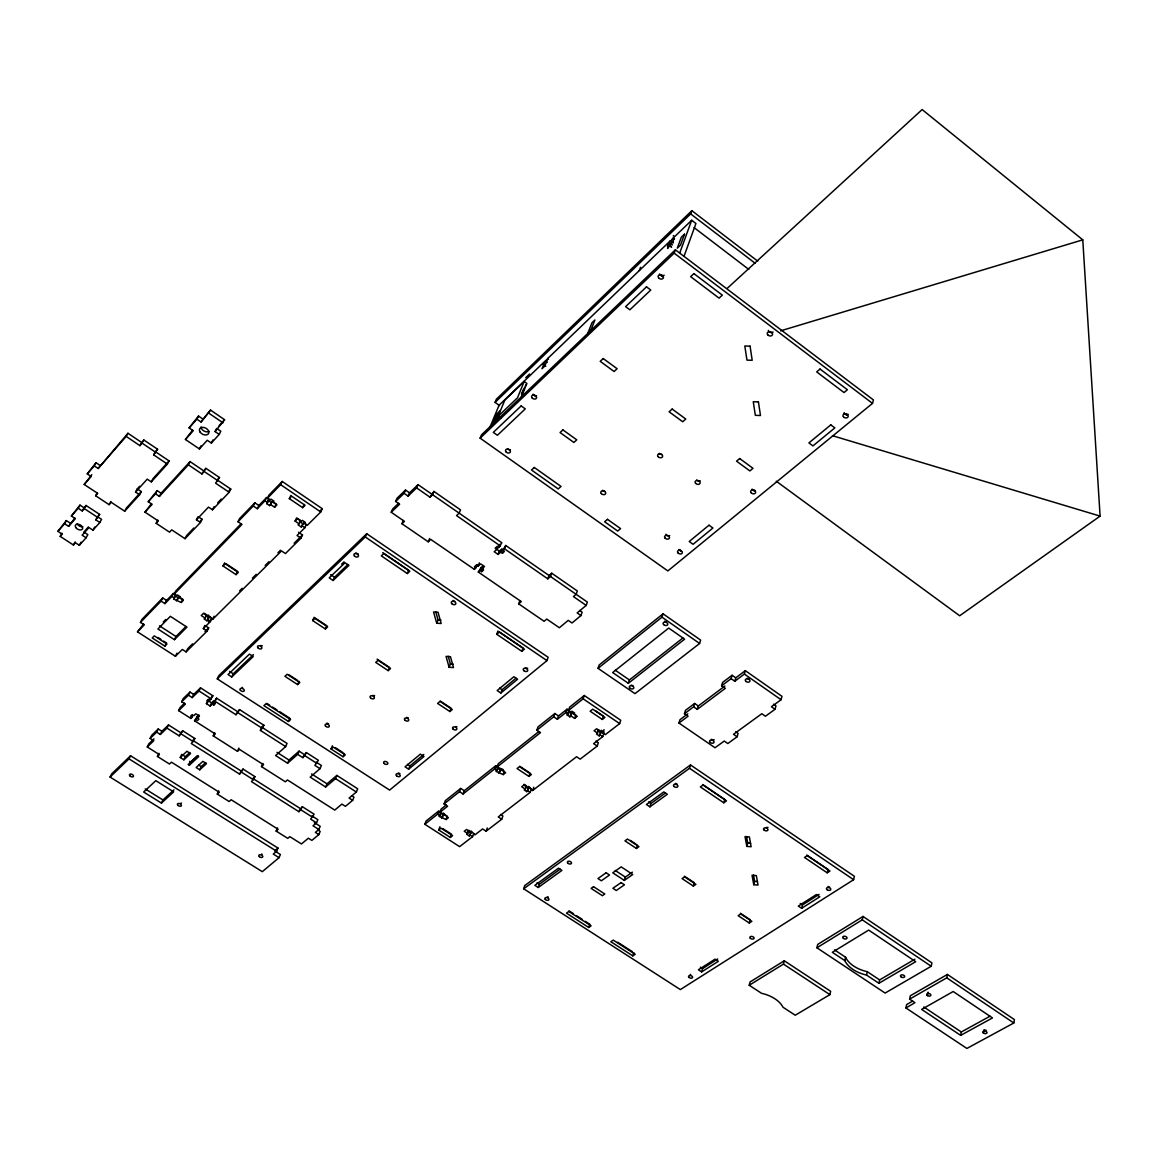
<?xml version="1.0" encoding="UTF-8"?>
<svg xmlns="http://www.w3.org/2000/svg" width="1158" height="1158" viewBox="0 0 1158 1158"><rect width="100%" height="100%" fill="white"/><g stroke="black" fill="none" stroke-linecap="round" stroke-linejoin="round"><path stroke-width="1.5" d="M1013.815 1022.992L1014.394 1019.576L947.403 974.443L910.304 995.764L909.623 999.137L914.95 1002.683L905.932 1007.967L966.887 1048.439L1013.815 1022.992L946.752 977.844L909.623 999.137M983.489 1033.095A2.142 1.259 11.4 0 1 984.242 1031.025A2.142 1.259 11.4 0 1 986.963 1032.849A2.142 1.259 11.4 0 1 983.489 1033.095L984.097 1029.694M960.677 1035.368L992.493 1017.925L953.179 991.523L921.638 1009.4L960.677 1035.368L961.299 1031.981L990.061 1016.188M946.752 977.844L947.403 974.443M927.384 995.59A2.157 1.288 12.2 0 1 928.079 993.477A2.157 1.288 12.2 0 1 930.858 995.33A2.157 1.288 12.2 0 1 927.384 995.59L928.05 992.203M931.22 966.264L931.886 962.863L863.028 916.456L817.707 944.421L816.911 947.78L885.117 993.057L931.22 966.264L862.276 919.843L816.911 947.78M905.932 1007.967L906.627 1004.594L912.634 1001.077M878.922 983.287L915.703 961.705L868.688 930.091L832.312 952.296L844.848 960.633A26.2 15.807 13.1 0 0 866.517 975.05L878.922 983.287L879.631 979.914L914.863 959.215M866.517 975.05L867.255 971.678A26.171 15.807 13.1 0 1 845.601 957.261L834.484 949.864M862.276 919.843L863.028 916.456M844.848 960.633L845.601 957.261M853.62 879.704L854.401 876.317L690.501 764.946L524.777 885.523L523.662 888.779L680.354 989.583L853.62 879.704L689.517 768.29L523.662 888.779M829.881 994.65L830.648 991.306L784.284 960.778L750.066 981.955L749.212 985.255L761.588 993.318A25.201 14.721 14.7 0 1 782.996 1007.243L795.228 1015.219L829.881 994.65L783.459 964.107L749.212 985.255M827.203 872.814L829.982 871.033L807.271 855.646L804.506 857.456L827.203 872.814L828.013 869.426L806.764 855.038M783.459 964.107L784.284 960.778M801.654 908.306L819.777 896.799L816.419 894.526L798.311 906.077L801.654 908.306L802.48 904.948L819.068 894.381M749.24 922.998L751.846 921.319L740.729 913.98L738.138 915.66L749.24 922.998L750.109 919.669L740.411 913.242M753.757 884.726L752.049 875.245L756.333 875.607L758.027 885.074L753.757 884.726L754.64 881.368L753.496 875.057M872.51 403.375L873.421 399.944L675.389 249.81L481.496 434.858L480.121 438.158L667.848 570.923L872.51 403.375L674.159 253.139L675.389 249.81M746.809 846.382L745.028 836.612L749.385 836.959L751.137 846.73L746.809 846.382L747.706 843.024L746.534 836.51M735.677 731.755L738.08 733.405L737.125 736.778L733.521 734.302L761.819 713.719L765.438 716.252L775.035 709.289L771.402 706.756L781.057 699.736L781.968 696.32L745.332 670.67L735.779 677.835L734.794 681.237L731.118 678.66L732.088 675.273L735.779 677.835M701.661 971.895L718.322 961.314L715.036 959.171L698.404 969.782L701.661 971.895L702.559 968.609L717.685 958.969M775.035 709.289L775.961 705.888L773.53 704.194M723.793 802.798L726.5 800.902L703.036 785.008L700.344 786.919L723.793 802.798L724.734 799.44L702.776 784.559M693.338 886.058L695.9 884.321L684.595 876.838L682.033 878.589L693.338 886.058L694.279 882.729L684.407 876.201M734.794 681.237L744.362 674.057L745.332 670.67M737.125 736.778L727.832 743.523L724.242 741.048L715.022 747.75L678.964 723.055L688.084 716.223L684.45 713.733L693.628 706.829L697.275 709.333L725.299 688.344L721.622 685.782L722.621 682.409L732.088 675.273M689.517 768.29L690.501 764.946M632.818 955.871L635.221 954.279L613.233 940.108L610.845 941.729L632.818 955.871L633.788 952.6M697.275 709.333L698.288 705.975L724.894 686.014M693.628 706.829L694.641 703.456L698.288 705.975M678.964 723.055L679.992 719.697L687.794 713.835M684.45 713.733L685.464 710.361L694.641 703.456M624.336 880.398L632.775 874.507L621.18 866.893L612.77 872.814L624.336 880.398L625.349 877.098L632.369 872.177M636.437 848.452L638.97 846.657L627.462 839.058L624.944 840.853L636.437 848.452L637.45 845.137M699.591 643.486L700.619 640.099L663.042 613.798L599.164 664.996L598.035 668.34L634.989 693.642L699.591 643.486L661.956 617.156L663.042 613.798M649.928 806.837L667.326 794.272L663.809 791.913L646.425 804.492L649.928 806.837L650.941 803.507L665.43 793.027M588.727 927.486L591.101 925.85L568.824 911.491L566.465 913.141L588.727 927.486L589.755 924.214L585.311 921.348M628.331 683.292L684.624 639.173L668.716 628.056L612.654 672.552L628.331 683.292L629.416 679.949L682.873 638.015M604.027 729.67L602.927 733L605.33 734.621L619.66 723.605L620.746 720.276L584.283 695.509L569.606 707.147L568.462 710.462L570.894 712.112L572.009 711.229L574.686 713.038L573.572 713.921L577.22 716.382L574.643 718.409L570.995 715.948L569.881 716.831L567.203 715.022L568.346 711.707L571.024 713.516L572.139 712.633L575.787 715.094L574.643 718.409M524.038 784.284L526.398 785.833L525.24 789.119L521.693 786.774L524.125 784.892L527.672 787.237L528.728 786.427L532.637 790.509L576.568 756.739L580.144 759.141L597.21 746.07L598.31 742.741L595.907 741.134M597.21 746.07L593.605 743.639L602.739 736.633L603.839 733.303L601.422 731.682L599.207 735.866L596.544 734.071L598.773 729.887L597.658 730.756L600.307 732.536M602.29 719.451L604.91 717.424L592.751 709.174L590.146 711.215L602.29 719.451L603.405 716.122L595.313 710.636M599.207 735.866L601.422 731.682M538.224 887.506L561.919 870.396L558.503 868.182L534.837 885.32L538.224 887.506L539.324 884.263L560.211 869.137M568.462 710.462L583.14 698.824L584.283 695.509M570.995 715.948L572.139 712.633M567.203 715.022L569.461 710.824L567.029 709.188L558.518 715.948L557.36 719.263L553.712 716.802L536.878 730.191L540.496 732.623L497.043 767.045L503.093 769.52L502.051 770.345L505.626 772.704L503.209 774.601L495.971 771.344L498.215 767.247L495.827 765.684L464.257 790.74L463.041 793.983L459.494 791.681L444.064 803.942L447.596 806.229L439.953 812.279L442.298 813.799L443.282 813.017L448.363 817.736L446.076 819.531L439.027 816.39L441.227 812.366L440.243 813.148L447.292 816.289L446.076 819.531M569.881 716.831L571.024 713.516M557.36 719.263L565.886 712.503L567.029 709.188M500.574 814.436L502.905 815.956L501.747 819.213L498.244 816.94L530.205 792.376L531.348 789.105L528.989 787.541L526.789 791.638L524.198 789.93L525.24 789.119M532.637 790.509L533.78 787.223M528.945 776.41L531.392 774.499L519.493 766.625L517.047 768.55L528.945 776.41L530.089 773.124L519.696 766.249M526.789 791.638L528.989 787.541M553.712 716.802L554.87 713.502L558.518 715.948M519.956 600.553L518.697 603.868L544.101 621.296L546.735 619.067L559.372 627.752L568.231 620.37L572.023 622.975L580.969 615.549L582.141 612.22L579.608 610.469M580.969 615.549L577.162 612.929L586.165 605.417L587.352 602.088L550.499 576.525L547.806 578.841L504.439 548.776L502.673 550.34L504.367 551.512L502.442 553.249L500.748 552.077L498.114 554.421L494.205 551.715L496.84 549.37L498.143 546.069M536.878 730.191L538.036 726.891L554.87 713.502M503.209 774.601L504.381 771.329L500.821 768.97L498.591 773.066M546.952 660.61L548.139 657.295L366.724 533.722L218.775 675.707L217.27 678.878L389.609 790.089L546.952 660.61L365.277 536.979L217.27 678.878M468.903 830.272L467.716 833.514L464.242 831.27L466.544 829.49L470.018 831.734L471.016 830.966L474.896 834.889L482.625 828.94L486.099 831.198L487.272 827.956M499.634 772.256L500.821 768.97M469.265 835.931L471.451 831.922L469.265 835.931L466.717 834.281L467.904 831.039L470.452 832.689M463.041 793.983L494.64 768.955L495.827 765.684M497.043 767.045L498.229 763.773L538.861 731.538M424.841 824.264L437.666 814.088L438.896 810.861L426.072 821.036L424.841 824.264L459.61 846.643L472.58 836.655L473.767 833.413M684.002 256.352L695.929 223.508L691.688 220.266L673.623 237.607L673.319 240.835L667.573 248.434L668.774 245.192L671.597 247.32M679.703 253.081L691.688 220.266M499.46 405.532L495.059 402.391L690.66 213.912L691.847 210.684L757.752 261.172M547.806 578.841L549.037 575.512L551.729 573.21L577.335 590.985L576.134 594.315L573.442 596.587L586.165 605.417M497.983 630.965L496.724 634.266L521.824 651.317L523.054 648.017L499.445 631.979M550.499 576.525L551.729 573.21M500.849 693.034L517.597 679.21L513.891 676.706L497.158 690.559L500.849 693.034L502.08 689.748L516.019 678.226M673.276 242.775L670.468 240.647L667.413 246.495L668.774 245.192M439.939 826.74L438.723 829.968L450.332 837.437L451.519 834.209L442.834 828.607M459.494 791.681L460.71 788.424L464.257 790.74M442.573 817.273L443.804 814.031M439.953 812.279L441.169 809.051L446.264 805.013M444.064 803.942L445.294 800.699L460.71 788.424M441.589 818.04L442.805 814.812M639.332 270.538L640.562 267.31M449.869 711.533L452.271 709.521L440.011 701.386L437.623 703.413L449.869 711.533L451.128 708.262L440.257 701.053M502.673 550.34L505.728 545.476L549.037 575.512M587.656 333.721L591.926 322.821L594.894 319.984L590.638 330.884M502.442 553.249L503.73 549.934M504.439 548.776L505.728 545.476M500.748 552.077L502.036 548.762L499.402 551.121L495.146 548.197L497.071 546.46L498.765 547.633L500.068 544.332M498.765 547.633L501.834 542.755L432.571 494.712L429.98 497.173L416.619 487.909L408.094 496.102L404.084 493.322L395.631 501.457L399.626 504.208L391.216 512.256L404.46 521.361L401.942 523.749L428.243 541.799L430.79 539.44L474.418 569.403L477.458 564.568M498.114 554.421L499.402 551.121M408.629 769.158L423.958 756.507L420.354 754.148L405.039 766.828L408.629 769.158L409.903 765.93L423.828 754.408M449.116 667.283L446.062 656.398L450.448 656.687L453.487 667.573L449.116 667.283L450.404 664.012L448.233 656.239M480.02 570.532L481.337 567.246L483.016 568.39L481.699 571.69L480.02 570.532L478.297 572.066L521.317 601.624L518.697 603.868M481.699 571.69L483.61 569.997L481.916 568.839L483.233 565.553M476.141 567.869L474.462 566.711L476.358 565.017L478.037 566.175L479.354 562.875M478.297 572.066L481.337 567.246M474.418 569.403L475.735 566.117M489.617 427.997L499.069 405.257L545.129 361.021L541.987 368.765L544.825 366.058L547.951 358.3L670.468 240.647M436.725 623.236L433.57 611.989L438.028 612.249L441.169 623.496L436.725 623.236L438.057 619.95L435.813 611.931M521.476 394.053L523.402 389.349M521.578 394.907L524.777 387.076M521.317 397.078L526.89 383.443L524.169 381.489L504.845 400.06L498.099 416.315L500.821 418.241M262.909 763.426L261.491 766.596L285.36 781.795L287.459 779.971L334.749 810.093L341.899 804.101L345.431 806.359L352.654 800.352L353.957 797.138L351.612 795.633M524.169 381.489L517.51 397.773L498.099 416.315M352.654 800.352L349.108 798.079L356.375 792.014L357.692 788.801L336.862 775.426L326.99 783.821L325.644 787.02L310.199 777.134L320.013 768.666L321.374 765.467L316.235 762.167M495.552 421.628L500.039 410.786L497.318 413.392L492.83 424.219M277.5 827.898L276.14 831.068L287.777 838.378L289.847 836.655L301.456 843.965L308.375 838.204L311.864 840.39L318.841 834.6L320.173 831.415L317.842 829.953M388.191 670.641L390.536 668.571L378.058 660.292L375.713 662.376L388.191 670.641L389.537 667.399L377.088 659.134M325.644 787.02L335.516 778.625L336.862 775.426M495.059 402.391L496.391 399.177L691.847 210.684M318.841 834.6L315.352 832.399L318.855 829.475L320.187 826.291L314.354 822.6M332.404 745.781L331.043 748.98L343.072 756.753L344.418 753.54M318.855 829.475L313.007 825.784L316.525 822.846L317.857 819.661L312.009 815.941M428.243 541.799L429.632 538.513M316.525 822.846L310.662 819.14L314.108 814.175L302.368 806.721L298.909 811.7L251.518 781.664L254.992 776.671L243.05 769.086L239.561 774.094L191.331 743.537L194.848 738.5L182.689 730.785L179.172 735.837L166.969 728.107L160.354 734.447L156.692 732.131L150.135 738.428L153.782 740.729L147.269 746.982L159.384 754.596L157.416 756.449L169.473 764.019L171.442 762.181L219.296 792.275L217.284 794.07L229.139 801.524L231.151 799.744L278.181 829.316L276.14 831.068M407.312 573.528L409.787 571.256L383.776 553.567L381.329 555.883L407.312 573.528L408.702 570.272L382.748 552.627M298.909 811.7L302.368 806.721M279.049 857.673L273.274 854.068L276.646 851.246L278.007 848.076L130.55 755.74L111.617 773.949L110.068 777.061L262.301 871.656L279.049 857.673L280.395 854.517L274.634 850.913M429.98 497.173L433.961 491.441L460.493 509.853L459.133 513.153L456.527 515.571L500.531 546.069M320.013 768.666L314.86 765.366L318.392 760.299L306.392 752.584L302.86 757.665L297.693 754.35L287.604 763.223L275.604 755.537L285.635 746.606L287.039 743.422L261.838 727.224L260.405 730.409L285.635 746.606M432.571 494.712L433.961 491.441M401.942 523.749L403.36 520.478M302.86 757.665L306.392 752.584M408.094 496.102L409.512 492.83L418.052 484.637L431.384 493.887M297.693 754.35L299.082 751.151L304.25 754.466M416.619 487.909L418.052 484.637M404.084 493.322L405.517 490.066L409.512 492.83M287.604 763.223L289.008 760.039L299.082 751.151M395.631 501.457L397.064 498.201L405.517 490.066M391.216 512.256L392.663 508.999L398.656 503.252M288.429 721.463L290.6 719.523L266.065 703.673L263.923 705.642L288.429 721.463L289.847 718.278L279.773 711.75M365.277 536.979L366.724 533.722M325.355 628.982L326.788 625.754L314.108 617.344L312.646 620.558L325.355 628.982L327.656 626.84L314.933 618.401L312.646 620.558M297.606 684.581L299.806 682.554L287.126 674.274L284.926 676.315L297.606 684.581L299.039 681.367M260.405 730.409L263.952 725.299L239.547 709.608L235.971 714.732L215.084 701.328L213.694 702.631L215.301 703.659L213.781 705.092L212.175 704.078L210.119 706.033L206.413 703.659L207.919 700.503L211.61 702.863L213.68 700.908L212.175 704.078M333.084 580.491L348.92 565.408L345.012 562.774L329.205 577.885L333.084 580.491L334.546 577.249L347.936 564.496M239.561 774.094L243.05 769.086M217.284 794.07L218.732 790.914M214.722 732.725L213.246 735.88L237.448 751.296L238.895 748.126M235.971 714.732L239.547 709.608M199.755 769.809L206.471 763.643L202.867 761.356L196.151 767.537L199.755 769.809L201.231 766.654L205.704 762.543M295.087 521.1L296.622 517.887L300.588 520.564L299.053 523.792L295.087 521.1L297.447 518.741L301.413 521.433L302.441 520.405L305.365 522.388L304.337 523.402L307.246 525.37L320.766 511.952L322.271 508.709L282.205 481.453L268.902 495.161L267.324 498.374L270.002 500.184L271.015 499.141L273.954 501.125L272.941 502.167L276.95 504.874L274.605 507.262L270.596 504.555L269.597 505.597L266.658 503.614L269.235 499.359L266.572 497.549L258.842 505.496L257.264 508.709L253.255 506.017L237.998 521.751L241.979 524.415L174.062 594.257L176.638 595.936L177.55 594.995L180.387 596.848L179.476 597.789L183.34 600.322L181.227 602.478L173.613 599.048L175.22 595.863L178.042 597.716L178.969 596.775L182.819 599.294L181.227 602.478M204.069 613.19L206.631 614.855L205.067 618.039L201.231 615.535L203.359 613.407L207.195 615.911L208.122 614.985L212.565 619.414L281.524 550.918L285.461 553.553L300.979 538.181L302.499 534.953L298.561 532.289M299.053 523.792L298.04 524.806L301.21 526.962L303.758 522.707L306.392 524.502L304.872 527.73L297.027 535.517L300.979 538.181M189.362 765.221L198.684 756.579L197.482 755.812L188.161 764.468L189.362 765.221L190.838 762.065L197.844 755.581M301.21 526.962L303.758 522.707M231.774 676.981L253.211 656.557L249.448 654.111L228.025 674.564L231.774 676.981L233.265 673.811L253.443 654.574M210.119 706.033L211.61 702.863M213.694 702.631L216.575 698.158L237.448 711.562M215.084 701.328L216.575 698.158M213.781 705.092L215.272 701.936M180.257 757.52L186.93 751.281L190.549 753.583L183.876 759.807L180.257 757.52L181.748 754.365L185.367 756.652L189.825 752.497M206.413 703.659L209.989 698.535M161.454 803.087L173.686 791.84L155.809 780.666L143.664 792.029L161.454 803.087L162.945 799.961L173.946 789.828M208.483 701.705L206.877 700.677L208.397 699.229L210.003 700.257L212.884 695.784L200.537 687.838L193.69 694.438L192.17 697.594L188.45 695.22L181.676 701.777L185.367 704.136L178.621 710.621L190.882 718.438L192.242 717.149L190.65 716.136L192.127 714.718L193.719 715.731L195.76 713.806L199.437 716.151L197.396 718.076L198.988 719.089L197.497 720.508L195.905 719.494L194.558 720.783L215.287 733.984L213.246 735.88M290.875 495.407L289.326 498.62L302.672 507.682L304.207 504.454M183.876 759.807L185.367 756.652M194.558 720.783L197.41 716.339L195.905 719.494M197.396 718.076L198.901 714.92M179.172 735.837L182.689 730.785M190.882 718.438L192.402 715.282M192.17 697.594L199.017 691.008L200.537 687.838M157.416 756.449L158.95 753.308M188.45 695.22L189.984 692.064L193.69 694.438M166.969 728.107L168.503 724.951L180.691 732.681M274.605 507.262L276.169 504.048L272.173 501.342L269.597 505.597M181.676 701.777L183.196 698.621L189.984 692.064M178.621 710.621L180.141 707.466L184.643 703.138M212.565 619.414L214.114 616.23M143.635 624.032L137.498 631.848L175.423 656.296L182.327 649.45L186.105 651.896L207.123 631.081L208.686 627.897L206.138 626.246M224.609 562.802L223.031 566.001L236.044 574.629L237.607 571.43L226.056 563.758M270.596 504.555L272.173 501.342M267.324 498.374L280.641 484.681L282.205 481.453M160.354 734.447L161.888 731.291L168.503 724.951M257.264 508.709L264.994 500.763L266.572 497.549M205.067 618.039L204.141 618.965L206.949 620.804L209.424 616.693L211.986 618.358L210.423 621.542L203.316 628.606L207.123 631.081M203.316 628.606L204.879 625.421M206.949 620.804L209.424 616.693M150.135 738.428L151.684 735.287L158.226 728.975L161.888 731.291M147.269 746.982L148.803 743.841L154.014 738.833M266.658 503.614L269.235 499.359M156.692 732.131L158.226 728.975M186.105 651.896L187.668 648.726L192.604 643.834M253.255 506.017L254.847 502.804L258.842 505.496M110.068 777.061L129.001 758.866L130.55 755.74M175.423 656.296L177 653.141M174.409 639.679L186.945 627.115L170.356 616.331L157.908 628.997L174.409 639.679L175.987 636.509L186.004 626.464M237.998 521.751L239.59 518.552L254.847 502.804M164.885 646.121L166.94 644.051L154.275 635.872L152.219 637.957L164.885 646.121L166.463 642.951L163.654 641.141M176.45 600.886L178.042 597.716M177.362 599.96L178.969 596.775M174.062 594.257L175.669 591.072L241.052 523.807M173.613 599.048L176.132 594.937M196.44 519.812L208.483 507.103L212.507 509.781L229.139 492.28L230.775 489.067L217.226 479.933L219.499 477.516L205.892 468.324L201.97 473.969L188.363 464.807L159.399 496.406L155.49 493.8L148.253 501.718L152.147 504.309L144.967 512.14L158.328 520.999L156.171 523.315L169.546 532.173L171.702 529.857L185.034 538.687L200.45 522.475L202.085 519.276L198.09 516.613L196.44 519.812L200.45 522.475M212.507 509.781L214.143 506.582M164.957 603.607L166.564 600.452L173.555 593.243L171.949 596.413L164.957 603.607L161.092 601.103L140.451 622.396L144.272 624.871L137.498 631.848M161.092 601.103L162.713 597.933L166.564 600.452M219.209 434.395L220.816 431.254L216.691 428.446L215.084 431.572L219.209 434.395L211.364 443.051L207.253 440.257L199.408 448.942L185.425 439.49L192.619 430.154M229.139 492.28L215.576 483.147L219.499 477.516M211.364 443.051L212.971 439.924M215.084 431.572L224.58 419.703L210.51 410.077L201.029 422.004L196.874 419.182L189.101 427.924L193.227 430.733L185.425 439.49M140.451 622.396L142.072 619.24L162.713 597.933M185.034 538.687L186.684 535.503L193.791 528.019M199.408 448.942L201.029 445.83M201.97 473.969L205.892 468.324M189.101 427.924L198.51 416.055L202.65 418.878M201.029 422.004L210.51 410.077M196.874 419.182L198.51 416.055M156.171 523.315L157.85 520.145M188.363 464.807L190.042 461.608L203.634 470.77M159.399 496.406L161.092 493.221L190.042 461.608M144.967 512.14L151.452 503.744M155.49 493.8L157.184 490.616L161.092 493.221M167.374 464.083L169.082 460.913L155.404 451.721L153.681 454.891L167.374 464.083L151.278 481.858L147.211 479.151L135.558 492.063L139.597 494.756L141.305 491.585L137.281 488.908L135.558 492.063M148.253 501.718L157.184 490.616M151.278 481.858L152.986 478.688L169.082 460.913M153.681 454.891L157.604 449.246L143.867 440.011L139.93 445.656L126.193 436.421L98.169 468.498L94.232 465.878L87.241 473.911L91.178 476.517L84.216 484.478L97.721 493.395L95.636 495.754L109.127 504.671L111.226 502.326L124.688 511.214L139.597 494.756M124.688 511.214L126.396 508.058L141.305 491.585M109.127 504.671L110.864 501.515M99.834 522.49L101.571 519.334L97.576 516.714L95.839 519.87L99.834 522.49L92.944 530.161L88.949 527.556L82.117 535.184L86.097 537.775L87.834 534.634L83.868 532.043L88.413 526.948M95.839 519.87L99.646 514.413L86.025 505.453L82.218 510.924L78.208 508.275L71.376 516.034L75.371 518.654L68.583 526.34L64.587 523.734L57.9 531.334L62.214 534.142L60.216 536.4L73.432 545.013L75.444 542.769L79.337 545.302L86.097 537.775M92.944 530.161L94.667 527.02M139.93 445.656L143.867 440.011M79.337 545.302L81.074 542.161M73.432 545.013L75.169 541.872M82.218 510.924L86.025 505.453M126.193 436.421L127.959 433.266L141.667 442.486M95.636 495.754L97.388 492.599M68.583 526.34L74.865 518.075M64.587 523.734L66.353 520.593L70.349 523.199M71.376 516.034L79.974 505.134L83.984 507.769M98.169 468.498L127.959 433.266M60.216 536.4L61.967 533.273M78.208 508.275L79.974 505.134M87.241 473.911L96.013 462.722L99.95 465.342M94.232 465.878L96.013 462.722M84.216 484.478L91.786 474.693M57.9 531.334L66.353 520.593M155.404 451.721L157.604 449.246M97.576 516.714L99.646 514.413M137.281 488.908L139.611 486.317M218.949 425.956L224.58 419.703M199.712 521.78L202.085 519.276M217.704 502.833L221.265 499.069M228.387 491.571L230.775 489.067M163.249 622.034L165.724 619.501M223.031 566.001L225.231 563.758L238.273 572.385L236.044 574.629M289.326 498.62L291.686 496.217L305.061 505.293L302.672 507.682M300.588 520.564L299.56 521.592L302.73 523.734M208.426 621.889L210.799 619.53M239.648 590.855L242.21 588.307M252.415 578.16L256.251 574.354M265.182 565.466L269.018 561.659M277.949 552.771L280.497 550.238M319.825 511.156L322.271 508.709M204.98 631.573L208.686 627.897M294.146 543.232L302.499 534.953M525.761 377.667L529.539 374.048M525.428 385.498L526.441 384.528M341.61 564.192L344.042 561.862M480.121 438.158L674.159 253.139M211.509 697.087L212.884 695.784M194.848 738.5L192.836 740.382L240.994 770.924M727.166 288.414L922.144 109.561L1082.773 239.851L1100.1 516.106L959.678 615.766L776.28 481.236M261.838 727.224L263.952 725.299M237.448 751.296L239.518 749.414L263.575 764.743L261.491 766.596M478.037 566.175L480.628 563.859L484.522 566.537L481.916 568.839M254.992 776.671L252.936 778.494L300.269 808.516M331.043 748.98L333.243 747.084L345.287 754.857L343.072 756.753M496.724 634.266L499.272 632.094L524.4 649.175L521.824 651.317M275.749 849.972L278.007 848.076M598.035 668.34L661.956 617.156M498.215 767.247L497.173 768.072L499.778 769.795M438.723 829.968L440.995 828.187L452.604 835.671L450.332 837.437M526.398 785.833L525.341 786.644L527.932 788.352M466.717 834.281L467.716 833.514M602.927 733L604.056 732.131L601.393 730.336L600.264 731.205L596.645 728.758L594.054 730.77L597.673 733.202M486.099 831.198L501.747 819.213M721.622 685.782L731.118 678.66M780.666 330.826L1082.773 239.851M438.057 619.95L441.01 620.138M450.404 664.012L453.314 664.2M747.706 843.024L750.587 843.256M754.64 881.368L757.491 881.614M832.472 435.697L1100.1 516.106M145.184 788.902L162.945 799.961M129.001 758.866L276.646 851.246M198.829 765.149L201.231 766.654M189.637 761.313L190.838 762.065M181.169 733.94L193.343 741.656M241.617 772.256L253.573 779.841M301.008 809.905L312.776 817.36M199.017 691.008L211.378 698.94M335.516 778.625L356.375 792.014M311.56 773.935L326.99 783.821M277.008 752.353L289.008 760.039M238.07 712.792L262.519 728.483M305.017 755.783L317.017 763.498M266.818 703.384L269.698 705.236M272.579 707.104L276.892 709.897M335.415 747.721L342.927 752.57M437.666 814.088L440.011 815.608M470.264 835.164L472.58 836.655M158.038 637.508L160.846 639.332M537.051 882.801L539.324 884.263M568.998 910.839L573.442 913.705M576.409 915.616L582.344 919.438M617.692 942.236L632.326 951.659M159.514 625.841L175.987 636.509M229.53 671.394L233.265 673.811M407.515 764.381L409.903 765.93M700.387 967.191L702.559 968.609M205.704 615.781L208.512 617.619M171.949 596.413L174.525 598.107M207.875 619.877L210.423 621.542M289.196 674.94L297.635 680.455M615.231 870.469L625.349 877.098M84.273 508.594L97.909 517.554M494.64 768.955L497.028 770.519M527.845 790.827L530.205 792.376M630.27 840.39L636.017 844.196M867.255 971.678L879.631 979.914M923.809 1007.011L961.299 1031.981M648.61 801.944L650.941 803.507M800.265 903.457L802.48 904.948M142.116 443.167L155.881 452.431M330.667 574.643L334.546 577.249M499.619 688.098L502.08 689.748M600.322 734.997L602.739 736.633M565.886 712.503L568.317 714.139M204.228 471.523L217.863 480.715M268.222 500.401L271.16 502.384M264.994 500.763L267.657 502.572M302.238 525.935L304.872 527.73M280.641 484.681L320.766 511.952M583.14 698.824L619.66 723.605M208.874 413.203L222.973 422.829M615.202 670.178L629.416 679.949M744.362 674.057L781.057 699.736M678.906 549.514L681.483 551.353M533.317 394.617L536.067 396.601M543.03 364.336L545.751 366.304M751.976 489.313L754.611 491.224M659.713 274.533L662.564 276.675M844.196 413.334L846.889 415.36M669.671 242.804L672.48 244.946M668.296 244.121L671.104 246.249M694.134 227.648L748.806 269.423M690.66 213.912L755.233 263.344M209.135 431.427A5.023 3.445 27.2 0 1 203.982 430.993A5.023 3.445 27.2 0 1 201.014 426.926M82.754 526.745A3.995 2.504 27.6 0 1 77.181 523.734M181.43 803.131A2.128 1.23 23.3 0 1 180.909 803.044M262.157 854.242A2.099 1.216 22 0 1 261.636 854.054M632.992 685.637A2.345 1.549 18 0 1 631.298 685.058M666.241 622.078A2.417 1.65 17.8 0 1 664.678 621.195M748.864 678.791A2.388 1.607 15.9 0 1 747.156 678.183M714.153 739.73A2.316 1.52 16.3 0 1 711.403 739.282M986.153 1030.215A2.142 1.259 11.4 0 1 985.067 1030.113M767.971 827.377A2.244 1.419 15 0 1 766.35 827.391M676.996 783.952A2.258 1.448 16.7 0 1 675.36 783.387M548.342 897.059A2.113 1.274 18.1 0 1 547.285 896.799M690.704 974.616A2.084 1.23 15.7 0 1 690.24 974.37M829.635 886.999A2.215 1.375 13.8 0 1 828.042 886.449M328.525 723.837A2.244 1.39 22.3 0 1 327.019 723.026M374.584 695.64A2.287 1.448 22 0 1 372.919 695.365M408.369 717.873A2.273 1.433 21.3 0 1 406.719 717.323M527.672 668.224A2.33 1.534 19.9 0 1 525.428 667.659M454.761 601.32A2.388 1.578 21.7 0 1 453.183 600.452M358.155 553.814A2.417 1.592 23.8 0 1 355.955 552.829M262.258 645.759A2.302 1.448 24 0 1 260.608 645.498M242.587 687.722A2.258 1.39 23.8 0 1 242.138 687.374M399.872 773.443A2.2 1.346 21 0 1 398.28 772.907M456.918 726.703A2.258 1.433 20.5 0 1 455.818 726.631M673.174 242.615A2.707 2.113 21.6 0 1 674.463 238.62M547.155 362.497A2.562 1.882 22.9 0 1 548.139 359.139M674.376 239.373A2.707 2.113 21.6 0 1 673.768 239.011M673.276 238.548A2.707 2.113 21.6 0 1 672.928 238.012M673.247 235.899A2.707 2.113 21.6 0 1 673.724 235.566M548.458 359.284A2.562 1.882 22.9 0 1 547.633 358.358M604.852 491.325A2.533 1.809 20.1 0 1 602.551 490.268M661.638 454.399A2.591 1.882 19.3 0 1 659.307 453.328M700.257 480.816A2.577 1.853 18.2 0 1 696.725 479.962M669.657 535.589A2.519 1.766 18.4 0 1 665.893 534.272M848.061 414.289A2.663 1.998 15 0 1 844.081 412.885M773.066 332.028A2.721 2.084 17.7 0 1 768.333 330.363M664.156 275.17A2.75 2.113 21.5 0 1 659.568 274.055M536.501 395.732A2.606 1.882 22.7 0 1 533.158 394.198M510.36 449.666A2.548 1.809 22.5 0 1 507.45 448.653M681.338 550.6A2.49 1.751 18 0 1 679.095 549.572M755.117 490.399A2.562 1.853 16.9 0 1 752.179 489.371M684.508 234.177L680.513 245.12L677.285 248.188L681.309 237.26L684.508 234.177M521.158 405.922L493.322 432.368L497.404 435.278L525.283 408.875L521.158 405.922M646.482 286.837L625.624 306.638L629.88 309.808L650.753 290.036L646.482 286.837M603.217 358.531L600.206 361.339L614.102 371.515L617.113 368.722L603.217 358.531M693.888 273.606L690.631 276.646L719.075 298.142L722.346 295.145L693.888 273.606M562.918 429.908L560.052 432.542L573.89 442.457L576.756 439.837L562.918 429.908M534.272 467.47L531.508 470.003L558.228 488.937L561.022 486.418L534.272 467.47M672.161 409.064L669.107 411.785L682.699 421.744L685.782 419.037L672.161 409.064M607.472 519.334L604.635 521.78L617.735 531.059L620.587 528.627L607.472 519.334M820.023 369.04L816.68 371.892L844.008 392.548L847.395 389.739L820.023 369.04M739.658 458.539L736.546 461.159L749.863 470.915L752.99 468.31L739.658 458.539M709 525.211L689.213 541.51L693.092 544.289L712.923 528.019L709 525.211M830.807 424.885L808.906 442.906L812.93 445.902L834.846 427.895L830.807 424.885M606.112 872.785L597.962 878.56L601.364 880.775L609.513 875.014L606.112 872.785M593.533 886.666L591.116 888.374L602.392 895.699L604.823 894.005L593.533 886.666M621.079 882.584L612.886 888.287L616.273 890.502L624.466 884.799L621.079 882.584M750.066 346.17L744.811 345.996L746.953 360.124L752.193 360.297L750.066 346.17M758.432 401.913L753.265 401.71L755.334 415.317L760.473 415.519L758.432 401.913M200.044 432.021A5.037 3.445 27.2 0 0 208.266 433.975A5.037 3.445 27.2 0 0 204.112 427.505A5.037 3.445 27.2 0 0 200.044 432.021M75.849 527.614A3.995 2.504 27.6 0 0 82.29 529.235A3.995 2.504 27.6 0 0 78.787 524.328A3.995 2.504 27.6 0 0 75.849 527.614M129.754 775.715A2.157 1.245 24.1 0 0 133.271 776.613A2.157 1.245 24.1 0 0 131.404 774.152A2.157 1.245 24.1 0 0 129.754 775.715M177.666 805.071A2.142 1.23 23.3 0 0 181.169 805.968A2.142 1.23 23.3 0 0 179.345 803.551A2.142 1.23 23.3 0 0 177.666 805.071M259.378 856.659A2.099 1.216 22 0 0 262.721 856.934A2.099 1.216 22 0 0 260.275 854.749A2.099 1.216 22 0 0 259.378 856.659M629.778 688.026A2.345 1.549 18 0 0 633.687 688.286A2.345 1.549 18 0 0 631.211 685.71A2.345 1.549 18 0 0 629.778 688.026M663.592 624.553A2.417 1.65 17.8 0 0 667.63 624.799A2.417 1.65 17.8 0 0 665.097 622.078A2.417 1.65 17.8 0 0 663.592 624.553M745.752 681.208A2.388 1.607 15.9 0 0 749.776 681.469A2.388 1.607 15.9 0 0 747.344 678.834A2.388 1.607 15.9 0 0 745.752 681.208M709.999 742.292A2.316 1.52 16.3 0 0 713.893 742.582A2.316 1.52 16.3 0 0 711.504 740.063A2.316 1.52 16.3 0 0 709.999 742.292M843.516 938.443A2.171 1.317 13.5 0 0 846.99 938.139A2.171 1.317 13.5 0 0 844.139 936.229A2.171 1.317 13.5 0 0 843.516 938.443M901.185 976.99A2.157 1.303 12.6 0 0 904.659 976.715A2.157 1.303 12.6 0 0 901.865 974.848A2.157 1.303 12.6 0 0 901.185 976.99M764.005 829.968A2.258 1.419 15 0 0 767.797 830.272A2.258 1.419 15 0 0 765.525 827.883A2.258 1.419 15 0 0 764.005 829.968M673.942 786.383A2.258 1.448 16.7 0 0 677.734 786.673A2.258 1.448 16.7 0 0 675.375 784.255A2.258 1.448 16.7 0 0 673.942 786.383M567.825 863.173A2.157 1.317 17.9 0 0 571.401 863.477A2.157 1.317 17.9 0 0 569.07 861.219A2.157 1.317 17.9 0 0 567.825 863.173M545.331 899.476A2.128 1.259 18 0 0 548.834 899.795A2.128 1.259 18 0 0 546.533 897.595A2.128 1.259 18 0 0 545.331 899.476M688.952 977.352A2.084 1.23 15.7 0 0 692.455 977.685A2.084 1.23 15.7 0 0 690.284 975.572A2.084 1.23 15.7 0 0 688.952 977.352M750.312 938.27A2.142 1.288 14.9 0 0 753.916 938.602A2.142 1.288 14.9 0 0 751.73 936.402A2.142 1.288 14.9 0 0 750.312 938.27M827.246 889.836A2.215 1.375 13.8 0 0 830.764 889.503A2.215 1.375 13.8 0 0 827.854 887.535A2.215 1.375 13.8 0 0 827.246 889.836M384.166 763.527A2.229 1.375 21.2 0 0 387.771 763.802A2.229 1.375 21.2 0 0 385.252 761.414A2.229 1.375 21.2 0 0 384.166 763.527M404.982 720.218A2.273 1.433 21.3 0 0 408.658 720.464A2.273 1.433 21.3 0 0 406.096 718.003A2.273 1.433 21.3 0 0 404.982 720.218M370.603 697.97A2.287 1.448 22 0 0 374.295 698.231A2.287 1.448 22 0 0 371.704 695.726A2.287 1.448 22 0 0 370.603 697.97M325.644 726.24A2.258 1.39 22.3 0 0 329.263 726.5A2.258 1.39 22.3 0 0 326.686 724.068A2.258 1.39 22.3 0 0 325.644 726.24M523.778 670.598A2.33 1.534 19.9 0 0 527.614 670.858A2.33 1.534 19.9 0 0 525.081 668.267A2.33 1.534 19.9 0 0 523.778 670.598M451.866 603.723A2.388 1.578 21.7 0 0 455.745 603.955A2.388 1.578 21.7 0 0 453.111 601.277A2.388 1.578 21.7 0 0 451.866 603.723M354.507 556.072A2.417 1.592 23.8 0 0 358.387 556.289A2.417 1.592 23.8 0 0 355.651 553.553A2.417 1.592 23.8 0 0 354.507 556.072M257.785 647.655A2.302 1.448 24 0 0 261.563 648.61A2.302 1.448 24 0 0 259.682 645.846A2.302 1.448 24 0 0 257.785 647.655M240.314 690.168A2.258 1.39 23.8 0 0 244.02 691.109A2.258 1.39 23.8 0 0 242.152 688.431A2.258 1.39 23.8 0 0 240.314 690.168M396.572 775.802A2.2 1.346 20.9 0 0 400.147 776.077A2.2 1.346 20.9 0 0 397.672 773.718A2.2 1.346 20.9 0 0 396.572 775.802M453.067 729.077A2.258 1.433 20.5 0 0 456.759 729.337A2.258 1.433 20.5 0 0 454.254 726.891A2.258 1.433 20.5 0 0 453.067 729.077M665.097 538.108A2.519 1.766 18.4 0 0 669.295 538.325A2.519 1.766 18.4 0 0 666.675 535.43A2.519 1.766 18.4 0 0 665.097 538.108M695.625 483.349A2.577 1.853 18.2 0 0 699.939 483.523A2.577 1.853 18.2 0 0 697.246 480.527A2.577 1.853 18.2 0 0 695.625 483.349M658.135 456.686A2.591 1.882 19.3 0 0 662.463 456.874A2.591 1.882 19.3 0 0 659.756 453.835A2.591 1.882 19.3 0 0 658.135 456.686M601.335 493.612A2.548 1.809 20.1 0 0 605.562 493.815A2.548 1.809 20.1 0 0 602.855 490.862A2.548 1.809 20.1 0 0 601.335 493.612M843.444 416.822A2.663 1.998 15 0 0 847.974 416.996A2.663 1.998 15 0 0 845.354 413.84A2.663 1.998 15 0 0 843.444 416.822M767.768 334.836A2.721 2.084 17.7 0 0 772.357 334.98A2.721 2.084 17.7 0 0 769.607 331.68A2.721 2.084 17.7 0 0 767.768 334.836M658.685 277.934A2.75 2.113 21.4 0 0 663.273 278.05A2.75 2.113 21.4 0 0 660.393 274.678A2.75 2.113 21.4 0 0 658.685 277.934M532.188 397.99A2.606 1.882 22.7 0 0 536.458 398.164A2.606 1.882 22.7 0 0 533.635 395.066A2.606 1.882 22.7 0 0 532.188 397.99M506.104 451.953A2.548 1.795 22.5 0 0 510.273 452.141A2.548 1.795 22.5 0 0 507.508 449.159A2.548 1.795 22.5 0 0 506.104 451.953M677.995 552.945A2.49 1.751 18 0 0 682.163 553.177A2.49 1.751 18 0 0 679.572 550.325A2.49 1.751 18 0 0 677.995 552.945M751.137 492.772A2.562 1.853 16.9 0 0 755.465 492.975A2.562 1.853 16.9 0 0 752.859 489.993A2.562 1.853 16.9 0 0 751.137 492.772"/></g></svg>
